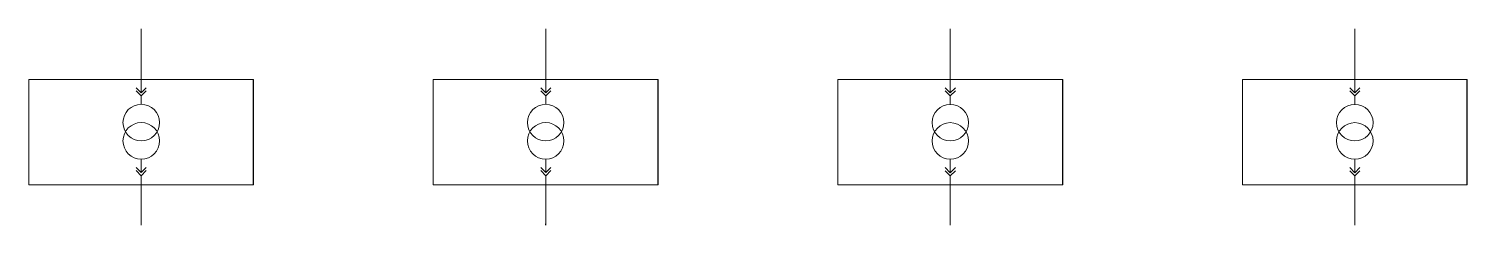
# Model space of a CAD drawing. Header units: millimetres. Extents: x -252 to 252, y 0 to 69.
import ezdxf

# ---------------------------------------------------------------- set-up
doc = ezdxf.new("R2010")
doc.units = ezdxf.units.MM

msp = doc.modelspace()

# ---------------------------------------------------------------- linework, layer by layer
at = {"color": 0, "linetype": 'ByBlock', "lineweight": 18, "transparency": 16777216}
for p, q in [((-212.98, 46.37), (-212.98, 68.84)), ((-71, 46.37), (-71, 68.84)), ((71, 46.35), (71, 68.82)), ((212.99, 46.36), (212.99, 68.82)), ((-252.45, 51.12), (-173.52, 51.12)), ((-252.45, 51.12), (-252.45, 14.17)), ((-110.46, 51.12), (-31.53, 51.12)), ((-110.46, 51.12), (-110.46, 14.17)), ((31.53, 51.1), (110.46, 51.1)), ((31.53, 51.1), (31.53, 14.15)), ((173.52, 51.11), (252.45, 51.11)), ((173.52, 51.11), (173.52, 14.16)), ((-212.98, 46.37), (-214.76, 48.15)), ((-212.98, 45.3), (-214.76, 47.08)), ((-212.98, 46.37), (-211.2, 48.15)), ((-212.98, 45.3), (-211.2, 47.08)), ((-71, 46.37), (-72.77, 48.15)), ((-71, 45.3), (-72.77, 47.08)), ((-71, 46.37), (-69.21, 48.15)), ((-71, 45.3), (-69.21, 47.08)), ((71, 46.35), (69.22, 48.13)), ((71, 45.29), (69.22, 47.06)), ((71, 46.35), (72.78, 48.13)), ((71, 45.29), (72.78, 47.06)), ((212.99, 46.36), (211.21, 48.13)), ((212.99, 45.29), (211.21, 47.06)), ((212.99, 46.36), (214.77, 48.13)), ((212.99, 45.29), (214.77, 47.06)), ((-212.98, 42.37), (-212.98, 45.3)), ((-71, 42.37), (-71, 45.3)), ((71, 42.35), (71, 45.29)), ((212.99, 42.35), (212.99, 45.29)), ((-212.98, 18.41), (-212.98, 23.14)), ((-71, 18.41), (-71, 23.14)), ((71, 18.39), (71, 23.12)), ((212.99, 18.39), (212.99, 23.12)), ((-212.98, 18.41), (-214.76, 20.19)), ((-212.98, 17.34), (-214.76, 19.12)), ((-212.98, 18.41), (-211.2, 20.19)), ((-212.98, 17.34), (-211.2, 19.12)), ((-212.98, 0.01), (-212.98, 17.34)), ((-71, 18.41), (-72.77, 20.19)), ((-71, 17.34), (-72.77, 19.12)), ((-71, 18.41), (-69.21, 20.19)), ((-71, 17.34), (-69.21, 19.12)), ((-71, 0.01), (-71, 17.34)), ((71, 18.39), (69.22, 20.17)), ((71, 17.32), (69.22, 19.1)), ((71, 18.39), (72.78, 20.17)), ((71, 17.32), (72.78, 19.1)), ((71, -0.01), (71, 17.32)), ((212.99, 18.39), (211.21, 20.17)), ((212.99, 17.33), (211.21, 19.1)), ((212.99, 18.39), (214.77, 20.17)), ((212.99, 17.33), (214.77, 19.1)), ((212.99, -0.01), (212.99, 17.33)), ((-252.45, 14.17), (-173.52, 14.17)), ((-110.46, 14.17), (-31.53, 14.17)), ((31.53, 14.15), (110.46, 14.15)), ((173.52, 14.16), (252.45, 14.16))]:
    msp.add_line(p, q, dxfattribs=at)
for p, q in [((-173.52, 14.17), (-173.52, 51.12)), ((-31.53, 14.17), (-31.53, 51.12)), ((110.46, 14.15), (110.46, 51.1)), ((252.45, 14.16), (252.45, 51.11)), ((-71, 0.01), (-70.99, 0.51))]:
    msp.add_line(p, q)
for centre in [(-212.98, 35.96), (-71, 35.96), (71, 35.94), (212.99, 35.94), (-212.98, 29.55), (-71, 29.55), (71, 29.53), (212.99, 29.53)]:
    msp.add_circle(centre, 6.41, dxfattribs=at)
for centre in [(-212.98, 35.96), (-71, 35.96), (71, 35.94), (212.99, 35.94)]:
    msp.add_arc(centre, 6.41, 270, 90, dxfattribs=at)

doc.saveas('drawing.dxf')
